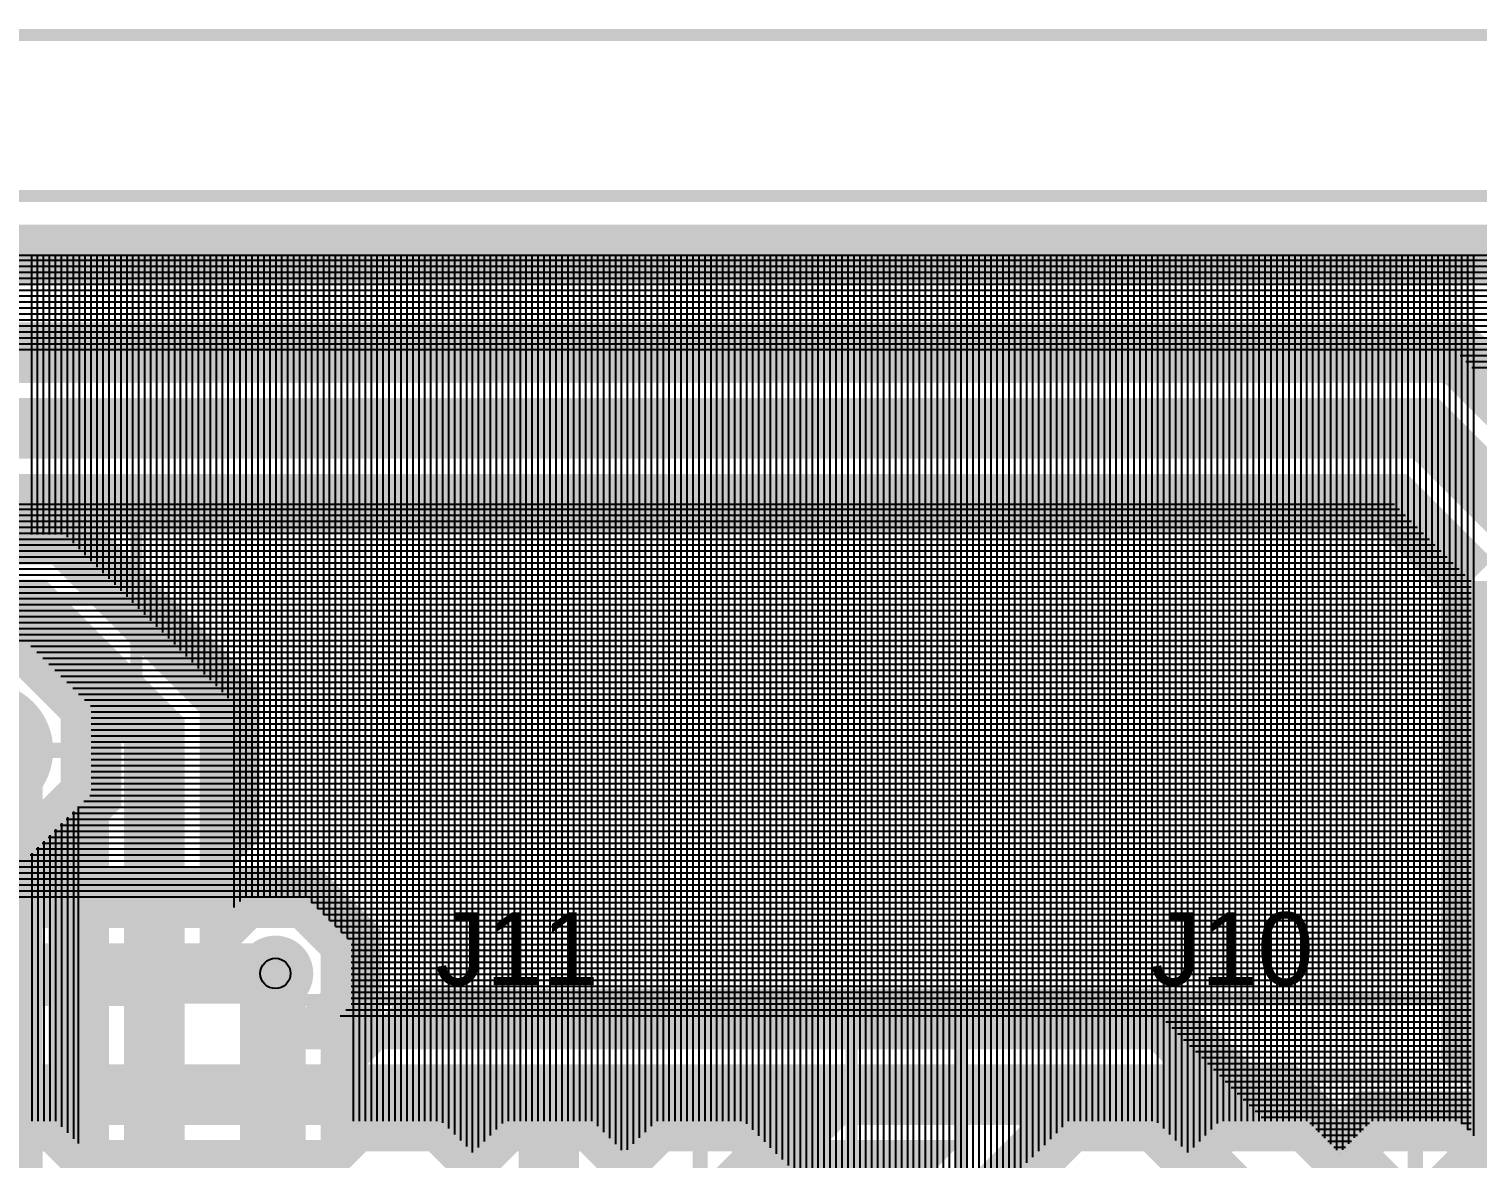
# Model space of a CAD drawing. Header units: centimetres. Extents: x -8.5 to 3.6, y -5.7 to 3.3.
# Drawn here: x -0.718 to 1.712, y 1.316 to 3.21 of the extents above; entities that cross this region are included whole.
import ezdxf

# ---------------------------------------------------------------- set-up
doc = ezdxf.new("R2010")
doc.units = ezdxf.units.CM
doc.layers.get('0').update_dxf_attribs({"linetype": 'CONTINUOUS'})

# ---------------------------------------------------------------- blocks, each defined once
blk = doc.blocks.new('EPAD')
at = {"const_width": 0.5}
blk.add_lwpolyline([(-0.25, 0, 1), (0.25, 0, 1)], format="xyb", close=True, dxfattribs=at)

msp = doc.modelspace()

# ---------------------------------------------------------------- linework, layer by layer
for points, const_width in [([(-8.5, 3.2), (3.2, 3.2)], 0.02032), ([(-8.5, -5.67), (3.2, -5.67), (3.2, 2.93), (-8.5, 2.93), (-8.5, -5.67)], 0.02032), ([(-8.5, -5.67), (3.2, -5.67), (3.2, 2.93), (-8.5, 2.93), (-8.5, -5.67)], 0.02032), ([(-5.006338, 2.83094), (2.696297, 2.83094), (2.592661, 2.727304)], 0.1016), ([(-1.736938, 2.83094), (2.696297, 2.83094), (2.592661, 2.727304)], 0.1016), ([(1.955799, 2.389403), (1.678203, 2.666999), (-4.523005, 2.666999)], 0.1016), ([(-4.4704, 2.54), (1.6256, 2.54), (1.8288, 2.3368), (1.8288, 1.016), (1.6256, 0.8128), (1.016, 0.8128)], 0.1016), ([(-3.729386, 1.902901), (-3.592614, 1.902901), (-3.534, 1.961515), (-3.475386, 1.902901), (-3.338614, 1.902901), (-3.241901, 1.999614), (-3.241901, 2.136386), (-3.300515, 2.195), (-3.241901, 2.253614), (-3.241901, 2.390386), (-3.264516, 2.413001), (1.572997, 2.413001), (1.701801, 2.284197)], 0.1016), ([(0.585799, 1.126353), (0.585799, 1.273647), (0.481647, 1.377799), (0.334353, 1.377799), (0.281, 1.324446), (0.227647, 1.377799), (0.080353, 1.377799), (0.027, 1.324446), (-0.026353, 1.377799), (-0.173647, 1.377799), (-0.177801, 1.373645), (-0.177801, 1.678205), (-0.252195, 1.752599), (-0.357405, 1.752599), (-0.381001, 1.729003), (-0.381001, 2.084603), (-0.658597, 2.362199), (-1.117403, 2.362199)], 0.1016), ([(-1.554, 1.746), (-0.538, 1.746), (-0.538, 2.381), (-1.554, 2.381), (-1.554, 1.746)], 0.02032), ([(-1.554, 1.746), (-0.538, 1.746), (-0.538, 2.381), (-1.554, 2.381), (-1.554, 1.746)], 0.02032), ([(1.701801, 2.284197), (1.701801, 1.357645), (1.681647, 1.377799), (1.534353, 1.377799), (1.481, 1.324446), (1.427647, 1.377799), (1.355803, 1.377799), (1.184203, 1.549399), (-0.201397, 1.549399), (-0.177801, 1.572995), (-0.177801, 1.678205), (-0.252195, 1.752599), (-3.710205, 1.752599)], 0.1016), ([(-0.508, 0.3048), (-0.508, 2.032), (-0.7112, 2.2352), (-1.0648, 2.2352), (-1.3, 2)], 0.1016), ([(-1.554, 2.254), (-0.538, 2.254)], 0.02032), ([(-1.554, 2.254), (-0.538, 2.254)], 0.02032), ([(-0.614201, 2.073647), (-0.614201, 1.926353), (-0.718353, 1.822201), (-0.865647, 1.822201), (-0.919, 1.875554), (-0.972353, 1.822201), (-1.119647, 1.822201), (-1.173, 1.875554), (-1.226353, 1.822201), (-1.373647, 1.822201), (-1.477799, 1.926353), (-1.477799, 2.073647), (-1.373647, 2.177799), (-1.226353, 2.177799), (-1.173, 2.124446), (-1.119647, 2.177799), (-0.972353, 2.177799), (-0.919, 2.124446), (-0.865647, 2.177799), (-0.718353, 2.177799), (-0.614201, 2.073647)], 0.1016), ([(-0.746, 1.2), (-0.746, 1.954), (-0.792, 2)], 0.1016), ([(-0.634999, 1.340445), (-0.672353, 1.377799), (-0.819647, 1.377799), (-0.873, 1.324446), (-0.873001, 1.324447), (-0.873001, 1.829555), (-0.865647, 1.822201), (-0.718353, 1.822201), (-0.634999, 1.905555), (-0.634999, 1.340445)], 0.1016), ([(-0.614201, 2), (-0.792, 2)], 0.0254), ([(-0.3048, 1.6256), (-3.6576, 1.6256)], 0.1016), ([(0.12, 0.3), (-0.1016, 0.3), (-0.3048, 0.5032), (-0.3048, 1.6256)], 0.1016), ([(-1.508, 0.946), (-0.492, 0.946), (-0.492, 1.581), (-1.508, 1.581), (-1.508, 0.946)], 0.02032), ([(-1.508, 0.946), (-0.492, 0.946), (-0.492, 1.581), (-1.508, 1.581), (-1.508, 0.946)], 0.02032), ([(-0.354, 0.946), (0.662, 0.946), (0.662, 1.581), (-0.354, 1.581), (-0.354, 0.946)], 0.02032), ([(-0.354, 0.946), (0.662, 0.946), (0.662, 1.581), (-0.354, 1.581), (-0.354, 0.946)], 0.02032), ([(0.846, 0.946), (1.862, 0.946), (1.862, 1.581), (0.846, 1.581), (0.846, 0.946)], 0.02032), ([(0.846, 0.946), (1.862, 0.946), (1.862, 1.581), (0.846, 1.581), (0.846, 0.946)], 0.02032), ([(-1.508, 1.454), (-0.492, 1.454)], 0.02032), ([(-1.508, 1.454), (-0.492, 1.454)], 0.02032), ([(-1.016, 1.4224), (0.154001, 1.4224)], 0.1016), ([(-0.354, 1.454), (0.662, 1.454)], 0.02032), ([(-0.354, 1.454), (0.662, 1.454)], 0.02032), ([(1.354, 1.2), (1.1316, 1.4224), (0.154001, 1.4224)], 0.1016), ([(0.154001, 1.2192), (0.154001, 1.4224)], 0.1016), ([(1.608, 1.2), (1.3856, 1.4224), (0.6304, 1.4224), (0.408, 1.2)], 0.1016), ([(0.846, 1.454), (1.862, 1.454)], 0.02032), ([(0.846, 1.454), (1.862, 1.454)], 0.02032), ([(2.808, 1.2), (2.5856, 1.4224), (1.8304, 1.4224), (1.608, 1.2)], 0.1016), ([(1.785799, 1.273647), (1.681647, 1.377799), (1.534353, 1.377799), (1.481, 1.324446), (1.427647, 1.377799), (1.280353, 1.377799), (1.227, 1.324446), (1.173647, 1.377799), (1.026353, 1.377799), (0.922201, 1.273647), (0.922201, 1.126353)], 0.1016), ([(0.408, 1.377799), (0.408, 1.2)], 0.0254), ([(1.608, 1.377799), (1.608, 1.2)], 0.0254), ([(1.608, 1.377799), (1.608, 1.2)], 0.0254), ([(-0.819647, 1.022201), (-0.672353, 1.022201), (-0.568201, 1.126353), (-0.568201, 1.273647), (-0.589955, 1.295401), (-0.256045, 1.295401), (-0.277799, 1.273647), (-0.277799, 1.126353), (-0.173647, 1.022201), (-0.026353, 1.022201), (0.027, 1.075554), (0.080353, 1.022201), (0.227647, 1.022201), (0.281, 1.075554), (0.334353, 1.022201), (0.455399, 1.022201), (0.372997, 0.939799), (-2.999003, 0.939799)], 0.1016), ([(0.722999, 1.289801), (0.585799, 1.152601), (0.585799, 1.273647), (0.564045, 1.295401), (0.728599, 1.295401), (0.722999, 1.289801)], 0.1016)]:
    msp.add_lwpolyline(points, dxfattribs=dict(const_width=const_width))
for points in [[(-5.006338, 2.83094), (2.696297, 2.83094)], [(-4.997597, 2.822199), (2.687556, 2.822199)], [(-0.713801, 2.362199), (-0.713801, 2.83094)], [(-0.703801, 2.362199), (-0.703801, 2.83094)], [(-0.693801, 2.362199), (-0.693801, 2.83094)], [(-0.683801, 2.362199), (-0.683801, 2.83094)], [(-0.673801, 2.362199), (-0.673801, 2.83094)], [(-0.663801, 2.362199), (-0.663801, 2.83094)], [(-0.653801, 2.357403), (-0.653801, 2.83094)], [(-0.643801, 2.347403), (-0.643801, 2.83094)], [(-0.633801, 2.337403), (-0.633801, 2.83094)], [(-0.623801, 2.327403), (-0.623801, 2.83094)], [(-0.613801, 2.317403), (-0.613801, 2.83094)], [(-0.603801, 2.307403), (-0.603801, 2.83094)], [(-0.593801, 2.297403), (-0.593801, 2.83094)], [(-0.583801, 2.287403), (-0.583801, 2.83094)], [(-0.573801, 2.277403), (-0.573801, 2.83094)], [(-0.563801, 2.267403), (-0.563801, 2.83094)], [(-0.553801, 2.257403), (-0.553801, 2.83094)], [(-0.543801, 2.247403), (-0.543801, 2.83094)], [(-0.533801, 2.237403), (-0.533801, 2.83094)], [(-0.523801, 2.227403), (-0.523801, 2.83094)], [(-0.513801, 2.217403), (-0.513801, 2.83094)], [(-0.503801, 2.207403), (-0.503801, 2.83094)], [(-0.493801, 2.197403), (-0.493801, 2.83094)], [(-0.483801, 2.187403), (-0.483801, 2.83094)], [(-0.473801, 2.177403), (-0.473801, 2.83094)], [(-0.463801, 2.167403), (-0.463801, 2.83094)], [(-0.453801, 2.157403), (-0.453801, 2.83094)], [(-0.443801, 2.147403), (-0.443801, 2.83094)], [(-0.433801, 2.137403), (-0.433801, 2.83094)], [(-0.423801, 2.127403), (-0.423801, 2.83094)], [(-0.413801, 2.117403), (-0.413801, 2.83094)], [(-0.403801, 2.107403), (-0.403801, 2.83094)], [(-0.393801, 2.097403), (-0.393801, 2.83094)], [(-0.383801, 2.087403), (-0.383801, 2.83094)], [(-0.373801, 1.736203), (-0.373801, 2.83094)], [(-0.363801, 1.746203), (-0.363801, 2.83094)], [(-0.353801, 1.752599), (-0.353801, 2.83094)], [(-0.343801, 1.752599), (-0.343801, 2.83094)], [(-0.333801, 1.752599), (-0.333801, 2.83094)], [(-0.323801, 1.752599), (-0.323801, 2.83094)], [(-0.313801, 1.752599), (-0.313801, 2.83094)], [(-0.303801, 1.752599), (-0.303801, 2.83094)], [(-0.293801, 1.752599), (-0.293801, 2.83094)], [(-0.283801, 1.752599), (-0.283801, 2.83094)], [(-0.273801, 1.752599), (-0.273801, 2.83094)], [(-0.263801, 1.752599), (-0.263801, 2.83094)], [(-0.253801, 1.752599), (-0.253801, 2.83094)], [(-0.243801, 1.744205), (-0.243801, 2.83094)], [(-0.233801, 1.734205), (-0.233801, 2.83094)], [(-0.223801, 1.724205), (-0.223801, 2.83094)], [(-0.213801, 1.714205), (-0.213801, 2.83094)], [(-0.203801, 1.704205), (-0.203801, 2.83094)], [(-0.193801, 1.694205), (-0.193801, 2.83094)], [(-0.183801, 1.684205), (-0.183801, 2.83094)], [(-0.173801, 1.377645), (-0.173801, 2.83094)], [(-0.163801, 1.377799), (-0.163801, 2.83094)], [(-0.153801, 1.377799), (-0.153801, 2.83094)], [(-0.143801, 1.377799), (-0.143801, 2.83094)], [(-0.133801, 1.377799), (-0.133801, 2.83094)], [(-0.123801, 1.377799), (-0.123801, 2.83094)], [(-0.113801, 1.377799), (-0.113801, 2.83094)], [(-0.103801, 1.377799), (-0.103801, 2.83094)], [(-0.093801, 1.377799), (-0.093801, 2.83094)], [(-0.083801, 1.377799), (-0.083801, 2.83094)], [(-0.073801, 1.377799), (-0.073801, 2.83094)], [(-0.063801, 1.377799), (-0.063801, 2.83094)], [(-0.053801, 1.377799), (-0.053801, 2.83094)], [(-0.043801, 1.377799), (-0.043801, 2.83094)], [(-0.033801, 1.377799), (-0.033801, 2.83094)], [(-0.023801, 1.375247), (-0.023801, 2.83094)], [(-0.013801, 1.365247), (-0.013801, 2.83094)], [(-0.003801, 1.355247), (-0.003801, 2.83094)], [(0.006199, 1.345247), (0.006199, 2.83094)], [(0.016199, 1.335247), (0.016199, 2.83094)], [(0.026199, 1.325247), (0.026199, 2.83094)], [(0.036199, 1.333645), (0.036199, 2.83094)], [(0.046199, 1.343645), (0.046199, 2.83094)], [(0.056199, 1.353645), (0.056199, 2.83094)], [(0.066199, 1.363645), (0.066199, 2.83094)], [(0.076199, 1.373645), (0.076199, 2.83094)], [(0.086199, 1.377799), (0.086199, 2.83094)], [(0.096199, 1.377799), (0.096199, 2.83094)], [(0.106199, 1.377799), (0.106199, 2.83094)], [(0.116199, 1.377799), (0.116199, 2.83094)], [(0.126199, 1.377799), (0.126199, 2.83094)], [(0.136199, 1.377799), (0.136199, 2.83094)], [(0.146199, 1.377799), (0.146199, 2.83094)], [(0.156199, 1.377799), (0.156199, 2.83094)], [(0.166199, 1.377799), (0.166199, 2.83094)], [(0.176199, 1.377799), (0.176199, 2.83094)], [(0.186199, 1.377799), (0.186199, 2.83094)], [(0.196199, 1.377799), (0.196199, 2.83094)], [(0.206199, 1.377799), (0.206199, 2.83094)], [(0.216199, 1.377799), (0.216199, 2.83094)], [(0.226199, 1.377799), (0.226199, 2.83094)], [(0.236199, 1.369247), (0.236199, 2.83094)], [(0.246199, 1.359247), (0.246199, 2.83094)], [(0.256199, 1.349247), (0.256199, 2.83094)], [(0.266199, 1.339247), (0.266199, 2.83094)], [(0.276199, 1.329247), (0.276199, 2.83094)], [(0.286199, 1.329645), (0.286199, 2.83094)], [(0.296199, 1.339645), (0.296199, 2.83094)], [(0.306199, 1.349645), (0.306199, 2.83094)], [(0.316199, 1.359645), (0.316199, 2.83094)], [(0.326199, 1.369645), (0.326199, 2.83094)], [(0.336199, 1.377799), (0.336199, 2.83094)], [(0.346199, 1.377799), (0.346199, 2.83094)], [(0.356199, 1.377799), (0.356199, 2.83094)], [(0.366199, 1.377799), (0.366199, 2.83094)], [(0.376199, 1.377799), (0.376199, 2.83094)], [(0.386199, 1.377799), (0.386199, 2.83094)], [(0.396199, 1.377799), (0.396199, 2.83094)], [(0.406199, 1.377799), (0.406199, 2.83094)], [(0.416199, 1.377799), (0.416199, 2.83094)], [(0.426199, 1.377799), (0.426199, 2.83094)], [(0.436199, 1.377799), (0.436199, 2.83094)], [(0.446199, 1.377799), (0.446199, 2.83094)], [(0.456199, 1.377799), (0.456199, 2.83094)], [(0.466199, 1.377799), (0.466199, 2.83094)], [(0.476199, 1.377799), (0.476199, 2.83094)], [(0.486199, 1.373247), (0.486199, 2.83094)], [(0.496199, 1.363247), (0.496199, 2.83094)], [(0.506199, 1.353247), (0.506199, 2.83094)], [(0.516199, 1.343247), (0.516199, 2.83094)], [(0.526199, 1.333247), (0.526199, 2.83094)], [(0.536199, 1.323247), (0.536199, 2.83094)], [(0.546199, 1.313247), (0.546199, 2.83094)], [(0.556199, 1.303247), (0.556199, 2.83094)], [(0.566199, 1.293247), (0.566199, 2.83094)], [(0.576199, 1.283247), (0.576199, 2.83094)], [(0.586199, 0.476199), (0.586199, 2.83094)], [(0.596199, 0.476199), (0.596199, 2.83094)], [(0.606199, 0.476199), (0.606199, 2.83094)], [(0.616199, 0.476199), (0.616199, 2.83094)], [(0.626199, 0.476199), (0.626199, 2.83094)], [(0.636199, 0.476199), (0.636199, 2.83094)], [(0.646199, 0.476199), (0.646199, 2.83094)], [(0.656199, 0.476199), (0.656199, 2.83094)], [(0.666199, 0.476199), (0.666199, 2.83094)], [(0.676199, 0.476199), (0.676199, 2.83094)], [(0.686199, 0.476199), (0.686199, 2.83094)], [(0.696199, 0.476199), (0.696199, 2.83094)], [(0.706199, 0.476199), (0.706199, 2.83094)], [(0.716199, 0.476199), (0.716199, 2.83094)], [(0.726199, 0.476199), (0.726199, 2.83094)], [(0.736199, 0.476199), (0.736199, 2.83094)], [(0.746199, 0.476199), (0.746199, 2.83094)], [(0.756199, 0.476199), (0.756199, 2.83094)], [(0.766199, 0.476199), (0.766199, 2.83094)], [(0.776199, 0.476199), (0.776199, 2.83094)], [(0.786199, 0.476199), (0.786199, 2.83094)], [(0.796199, 0.476199), (0.796199, 2.83094)], [(0.806199, 0.476199), (0.806199, 2.83094)], [(0.816199, 0.476199), (0.816199, 2.83094)], [(0.826199, 0.476199), (0.826199, 2.83094)], [(0.836199, 0.476199), (0.836199, 2.83094)], [(0.846199, 0.476199), (0.846199, 2.83094)], [(0.856199, 0.476199), (0.856199, 2.83094)], [(0.866199, 0.476199), (0.866199, 2.83094)], [(0.876199, 0.476199), (0.876199, 2.83094)], [(0.886199, 0.476199), (0.886199, 2.83094)], [(0.896199, 0.872603), (0.896199, 2.83094)], [(0.906199, 0.882603), (0.906199, 2.83094)], [(0.916199, 0.892603), (0.916199, 2.83094)], [(0.926199, 1.277645), (0.926199, 2.83094)], [(0.936199, 1.287645), (0.936199, 2.83094)], [(0.946199, 1.297645), (0.946199, 2.83094)], [(0.956199, 1.307645), (0.956199, 2.83094)], [(0.966199, 1.317645), (0.966199, 2.83094)], [(0.976199, 1.327645), (0.976199, 2.83094)], [(0.986199, 1.337645), (0.986199, 2.83094)], [(0.996199, 1.347645), (0.996199, 2.83094)], [(1.006199, 1.357645), (1.006199, 2.83094)], [(1.016199, 1.367645), (1.016199, 2.83094)], [(1.026199, 1.377645), (1.026199, 2.83094)], [(1.036199, 1.377799), (1.036199, 2.83094)], [(1.046199, 1.377799), (1.046199, 2.83094)], [(1.056199, 1.377799), (1.056199, 2.83094)], [(1.066199, 1.377799), (1.066199, 2.83094)], [(1.076199, 1.377799), (1.076199, 2.83094)], [(1.086199, 1.377799), (1.086199, 2.83094)], [(1.096199, 1.377799), (1.096199, 2.83094)], [(1.106199, 1.377799), (1.106199, 2.83094)], [(1.116199, 1.377799), (1.116199, 2.83094)], [(1.126199, 1.377799), (1.126199, 2.83094)], [(1.136199, 1.377799), (1.136199, 2.83094)], [(1.146199, 1.377799), (1.146199, 2.83094)], [(1.156199, 1.377799), (1.156199, 2.83094)], [(1.166199, 1.377799), (1.166199, 2.83094)], [(1.176199, 1.375247), (1.176199, 2.83094)], [(1.186199, 1.365247), (1.186199, 2.83094)], [(1.196199, 1.355247), (1.196199, 2.83094)], [(1.206199, 1.345247), (1.206199, 2.83094)], [(1.216199, 1.335247), (1.216199, 2.83094)], [(1.226199, 1.325247), (1.226199, 2.83094)], [(1.236199, 1.333645), (1.236199, 2.83094)], [(1.246199, 1.343645), (1.246199, 2.83094)], [(1.256199, 1.353645), (1.256199, 2.83094)], [(1.266199, 1.363645), (1.266199, 2.83094)], [(1.276199, 1.373645), (1.276199, 2.83094)], [(1.286199, 1.377799), (1.286199, 2.83094)], [(1.296199, 1.377799), (1.296199, 2.83094)], [(1.306199, 1.377799), (1.306199, 2.83094)], [(1.316199, 1.377799), (1.316199, 2.83094)], [(1.326199, 1.377799), (1.326199, 2.83094)], [(1.336199, 1.377799), (1.336199, 2.83094)], [(1.346199, 1.377799), (1.346199, 2.83094)], [(1.356199, 1.377799), (1.356199, 2.83094)], [(1.366199, 1.377799), (1.366199, 2.83094)], [(1.376199, 1.377799), (1.376199, 2.83094)], [(1.386199, 1.377799), (1.386199, 2.83094)], [(1.396199, 1.377799), (1.396199, 2.83094)], [(1.406199, 1.377799), (1.406199, 2.83094)], [(1.416199, 1.377799), (1.416199, 2.83094)], [(1.426199, 1.377799), (1.426199, 2.83094)], [(1.436199, 1.369247), (1.436199, 2.83094)], [(1.446199, 1.359247), (1.446199, 2.83094)], [(1.456199, 1.349247), (1.456199, 2.83094)], [(1.466199, 1.339247), (1.466199, 2.83094)], [(1.476199, 1.329247), (1.476199, 2.83094)], [(1.486199, 1.329645), (1.486199, 2.83094)], [(1.496199, 1.339645), (1.496199, 2.83094)], [(1.506199, 1.349645), (1.506199, 2.83094)], [(1.516199, 1.359645), (1.516199, 2.83094)], [(1.526199, 1.369645), (1.526199, 2.83094)], [(1.536199, 1.377799), (1.536199, 2.83094)], [(1.546199, 1.377799), (1.546199, 2.83094)], [(1.556199, 1.377799), (1.556199, 2.83094)], [(1.566199, 1.377799), (1.566199, 2.83094)], [(1.576199, 1.377799), (1.576199, 2.83094)], [(1.586199, 1.377799), (1.586199, 2.83094)], [(1.596199, 1.377799), (1.596199, 2.83094)], [(1.606199, 1.377799), (1.606199, 2.83094)], [(1.616199, 1.377799), (1.616199, 2.83094)], [(1.626199, 1.377799), (1.626199, 2.83094)], [(1.636199, 1.377799), (1.636199, 2.83094)], [(1.646199, 1.377799), (1.646199, 2.83094)], [(1.656199, 1.377799), (1.656199, 2.83094)], [(1.666199, 1.377799), (1.666199, 2.83094)], [(1.676199, 1.377799), (1.676199, 2.83094)], [(1.686199, 1.373247), (1.686199, 2.83094)], [(1.696199, 1.363247), (1.696199, 2.83094)], [(1.706199, 1.353247), (1.706199, 2.83094)], [(-4.987597, 2.812199), (2.677556, 2.812199)], [(-4.977597, 2.802199), (2.667556, 2.802199)], [(-4.967597, 2.792199), (2.657556, 2.792199)], [(-4.957597, 2.782199), (2.647556, 2.782199)], [(-4.947597, 2.772199), (2.637556, 2.772199)], [(-4.937597, 2.762199), (2.627556, 2.762199)], [(-4.927597, 2.752199), (2.617556, 2.752199)], [(-4.917597, 2.742199), (2.607556, 2.742199)], [(-4.907597, 2.732199), (2.597556, 2.732199)], [(-4.897597, 2.722199), (2.592661, 2.722199)], [(-4.887597, 2.712199), (2.592661, 2.712199)], [(-4.877597, 2.702199), (2.592661, 2.702199)], [(-4.867597, 2.692199), (2.592661, 2.692199)], [(-4.857597, 2.682199), (2.592661, 2.682199)], [(-4.847597, 2.672199), (2.592661, 2.672199)], [(1.683003, 2.662199), (2.592661, 2.662199)], [(1.693003, 2.652199), (2.592661, 2.652199)], [(1.703003, 2.642199), (2.592661, 2.642199)], [(-3.264516, 2.413001), (1.572997, 2.413001)], [(-3.255961, 2.404446), (1.581552, 2.404446)], [(-3.245961, 2.394446), (1.591552, 2.394446)], [(-3.241901, 2.384446), (1.601552, 2.384446)], [(-3.241901, 2.374446), (1.611552, 2.374446)], [(-3.241901, 2.364446), (1.621552, 2.364446)], [(-3.241901, 2.354446), (1.631552, 2.354446)], [(-3.241901, 2.344446), (1.641552, 2.344446)], [(-3.241901, 2.334446), (1.651552, 2.334446)], [(-3.241901, 2.324446), (1.661552, 2.324446)], [(-3.241901, 2.314446), (1.671552, 2.314446)], [(-3.241901, 2.304446), (1.681552, 2.304446)], [(-3.241901, 2.294446), (1.691552, 2.294446)], [(-3.241901, 2.284446), (1.701552, 2.284446)], [(-3.241901, 2.274446), (1.701801, 2.274446)], [(-3.241901, 2.264446), (1.701801, 2.264446)], [(-3.251069, 2.244446), (1.701801, 2.244446)], [(-3.241901, 2.254446), (1.701801, 2.254446)], [(-3.281069, 2.214446), (1.701801, 2.214446)], [(-3.271069, 2.224446), (1.701801, 2.224446)], [(-3.261069, 2.234446), (1.701801, 2.234446)], [(-3.299961, 2.194446), (1.701801, 2.194446)], [(-3.291069, 2.204446), (1.701801, 2.204446)], [(-3.289961, 2.184446), (1.701801, 2.184446)], [(-0.715, 2.174446), (1.701801, 2.174446)], [(-0.705, 2.164446), (1.701801, 2.164446)], [(-0.695, 2.154446), (1.701801, 2.154446)], [(-0.685, 2.144446), (1.701801, 2.144446)], [(-0.675, 2.134446), (1.701801, 2.134446)], [(-0.665, 2.124446), (1.701801, 2.124446)], [(-0.655, 2.114446), (1.701801, 2.114446)], [(-0.645, 2.104446), (1.701801, 2.104446)], [(-0.635, 2.094446), (1.701801, 2.094446)], [(-0.625, 2.084446), (1.701801, 2.084446)], [(-0.615, 2.074446), (1.701801, 2.074446)], [(-0.614201, 2.064446), (1.701801, 2.064446)], [(-0.614201, 2.054446), (1.701801, 2.054446)], [(-0.614201, 2.044446), (1.701801, 2.044446)], [(-0.614201, 2.034446), (1.701801, 2.034446)], [(-0.614201, 2.024446), (1.701801, 2.024446)], [(-0.614201, 2.014446), (1.701801, 2.014446)], [(-0.614201, 2.004446), (1.701801, 2.004446)], [(-0.614201, 1.994446), (1.701801, 1.994446)], [(-0.614201, 1.984446), (1.701801, 1.984446)], [(-0.614201, 1.974446), (1.701801, 1.974446)], [(-0.614201, 1.964446), (1.701801, 1.964446)], [(-0.614201, 1.954446), (1.701801, 1.954446)], [(-0.614201, 1.944446), (1.701801, 1.944446)], [(-0.616108, 1.924446), (1.701801, 1.924446)], [(-0.614201, 1.934446), (1.701801, 1.934446)], [(-0.643001, 1.348447), (-0.643001, 1.897553)], [(-0.636108, 1.904446), (1.701801, 1.904446)], [(-0.634999, 1.340445), (-0.634999, 1.905555)], [(-0.626108, 1.914446), (1.701801, 1.914446)], [(-0.666108, 1.874446), (1.701801, 1.874446)], [(-0.663001, 1.368447), (-0.663001, 1.877553)], [(-0.656108, 1.884446), (1.701801, 1.884446)], [(-0.653001, 1.358447), (-0.653001, 1.887553)], [(-0.646108, 1.894446), (1.701801, 1.894446)], [(-0.693001, 1.377799), (-0.693001, 1.847553)], [(-0.686108, 1.854446), (1.701801, 1.854446)], [(-0.683001, 1.377799), (-0.683001, 1.857553)], [(-0.676108, 1.864446), (1.701801, 1.864446)], [(-0.673001, 1.377799), (-0.673001, 1.867553)], [(-0.716108, 1.824446), (1.701801, 1.824446)], [(-0.713001, 1.377799), (-0.713001, 1.827553)], [(-0.706108, 1.834446), (1.701801, 1.834446)], [(-0.703001, 1.377799), (-0.703001, 1.837553)], [(-0.696108, 1.844446), (1.701801, 1.844446)], [(-3.998952, 1.804446), (1.701801, 1.804446)], [(-3.988952, 1.814446), (1.701801, 1.814446)], [(-4.028952, 1.774446), (1.701801, 1.774446)], [(-4.018952, 1.784446), (1.701801, 1.784446)], [(-4.008952, 1.794446), (1.701801, 1.794446)], [(-4.048952, 1.754446), (1.701801, 1.754446)], [(-4.038952, 1.764446), (1.701801, 1.764446)], [(-0.244042, 1.744446), (1.701801, 1.744446)], [(-0.234042, 1.734446), (1.701801, 1.734446)], [(-0.224042, 1.724446), (1.701801, 1.724446)], [(-0.214042, 1.714446), (1.701801, 1.714446)], [(-0.204042, 1.704446), (1.701801, 1.704446)], [(-0.194042, 1.694446), (1.701801, 1.694446)], [(-0.184042, 1.684446), (1.701801, 1.684446)], [(-0.177801, 1.674446), (1.701801, 1.674446)], [(-0.177801, 1.664446), (1.701801, 1.664446)], [(-0.177801, 1.654446), (1.701801, 1.654446)], [(-0.177801, 1.644446), (1.701801, 1.644446)], [(-0.177801, 1.634446), (1.701801, 1.634446)], [(-0.177801, 1.624446), (1.701801, 1.624446)], [(-0.177801, 1.614446), (1.701801, 1.614446)], [(-0.177801, 1.604446), (1.701801, 1.604446)], [(-0.177801, 1.594446), (1.701801, 1.594446)], [(-0.177801, 1.584446), (1.701801, 1.584446)], [(-0.18635, 1.564446), (1.701801, 1.564446)], [(-0.177801, 1.574446), (1.701801, 1.574446)], [(-0.19635, 1.554446), (1.701801, 1.554446)], [(1.189156, 1.544446), (1.701801, 1.544446)], [(1.199156, 1.534446), (1.701801, 1.534446)], [(1.209156, 1.524446), (1.701801, 1.524446)], [(1.219156, 1.514446), (1.701801, 1.514446)], [(1.229156, 1.504446), (1.701801, 1.504446)], [(1.239156, 1.494446), (1.701801, 1.494446)], [(1.249156, 1.484446), (1.701801, 1.484446)], [(1.259156, 1.474446), (1.701801, 1.474446)], [(1.269156, 1.464446), (1.701801, 1.464446)], [(1.279156, 1.454446), (1.701801, 1.454446)], [(1.289156, 1.444446), (1.701801, 1.444446)], [(1.299156, 1.434446), (1.701801, 1.434446)], [(1.309156, 1.424446), (1.701801, 1.424446)], [(1.319156, 1.414446), (1.701801, 1.414446)], [(1.329156, 1.404446), (1.701801, 1.404446)], [(1.339156, 1.394446), (1.701801, 1.394446)], [(1.349156, 1.384446), (1.701801, 1.384446)], [(1.431, 1.374446), (1.531, 1.374446)], [(1.441, 1.364446), (1.521, 1.364446)], [(1.685, 1.374446), (1.701801, 1.374446)], [(1.695, 1.364446), (1.701801, 1.364446)], [(1.451, 1.354446), (1.511, 1.354446)], [(1.461, 1.344446), (1.501, 1.344446)], [(1.471, 1.334446), (1.491, 1.334446)], [(1.481, 1.324446), (1.481, 1.324446)]]:
    msp.add_lwpolyline(points)
msp.add_circle((-0.3048, 1.6256), 0.0254)

# ---------------------------------------------------------------- block references
for p, xscale, yscale in [((-0.792, 2), 0.2286, 0.2286), ((-0.792, 2), 0.2032, 0.2032), ((-0.3048, 1.6256), 0.127, 0.127), ((-0.3048, 1.6256), 0.1016, 0.1016)]:
    msp.add_blockref('EPAD', p, dxfattribs=dict(xscale=xscale, yscale=yscale))

# ---------------------------------------------------------------- texts
at = {"width": 1.041667}
for s, p in [('J11', (-0.0365, 1.6064)), ('J11', (-0.0365, 1.6064)), ('J10', (1.1635, 1.6064)), ('J10', (1.1635, 1.6064))]:
    msp.add_text(s, height=0.12192, dxfattribs=at).set_placement(p)

doc.saveas('drawing.dxf')
